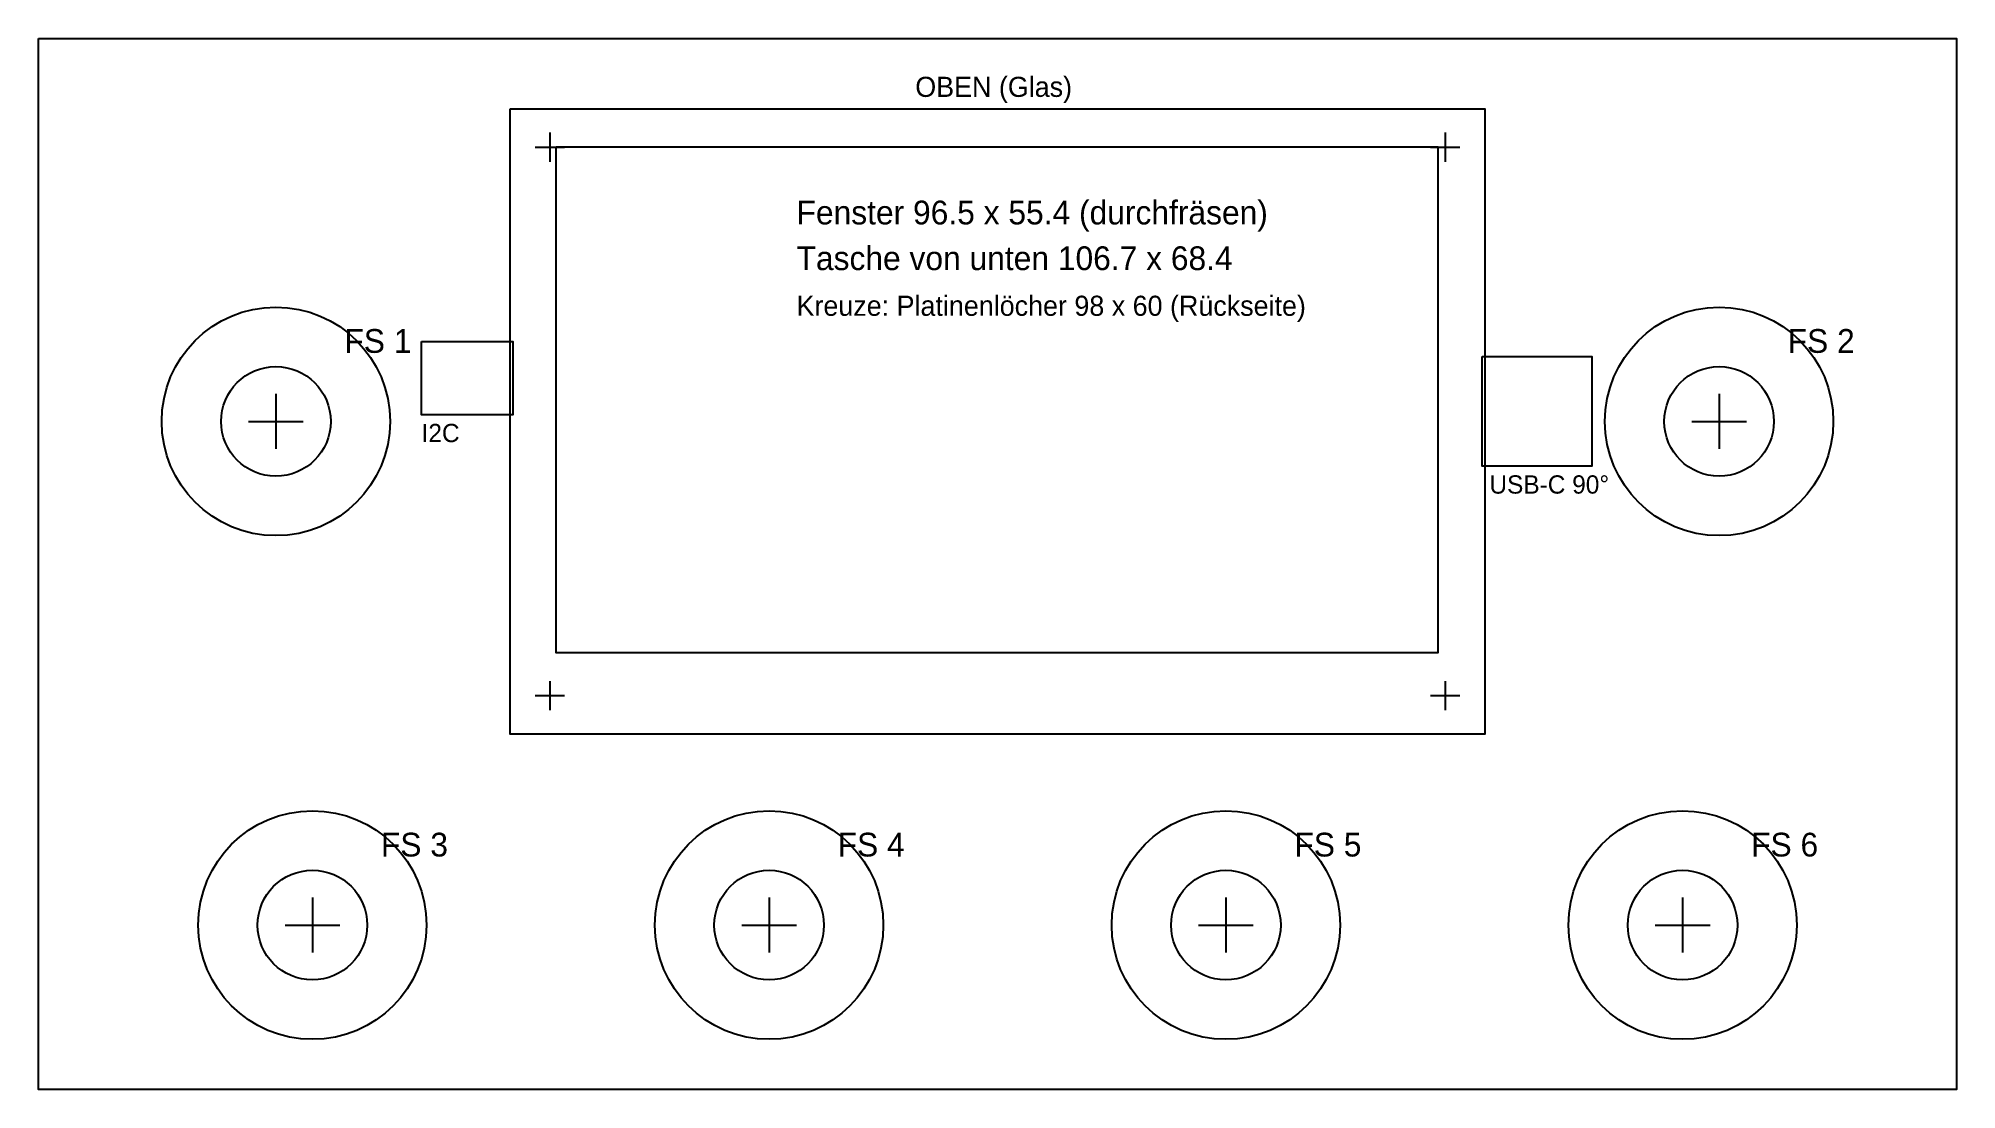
# Model space of a CAD drawing. Header units: millimetres. Extents: x 0 to 210, y 0 to 115.
import ezdxf

# ---------------------------------------------------------------- set-up
doc = ezdxf.new("R2010")
doc.units = ezdxf.units.MM

msp = doc.modelspace()

# ---------------------------------------------------------------- linework, layer by layer
at = {"layer": 'BOHRUNG'}
for p, q in [((26, 76.1), (26, 70.1)), ((184, 76.1), (184, 70.1)), ((23, 73.1), (29, 73.1)), ((181, 73.1), (187, 73.1)), ((30, 21), (30, 15)), ((80, 21), (80, 15)), ((130, 21), (130, 15)), ((180, 21), (180, 15)), ((27, 18), (33, 18)), ((77, 18), (83, 18)), ((127, 18), (133, 18)), ((177, 18), (183, 18))]:
    msp.add_line(p, q, dxfattribs=at)
for centre in [(26, 73.1), (184, 73.1), (30, 18), (80, 18), (130, 18), (180, 18)]:
    msp.add_circle(centre, 6, dxfattribs=at)
at = {"layer": 'DURCHFRAESEN'}
msp.add_lwpolyline([(56.68, 103.15), (153.22, 103.15), (153.22, 47.79), (56.68, 47.79)], close=True, dxfattribs=at)
at = {"layer": 'INFO'}
for p, q in [((54.4, 103.1), (57.6, 103.1)), ((56, 104.7), (56, 101.5)), ((152.4, 103.1), (155.6, 103.1)), ((154, 104.7), (154, 101.5)), ((56, 44.7), (56, 41.5)), ((154, 44.7), (154, 41.5)), ((54.4, 43.1), (57.6, 43.1)), ((152.4, 43.1), (155.6, 43.1))]:
    msp.add_line(p, q, dxfattribs=at)
for points in [[(41.95, 81.83), (51.95, 81.83), (51.95, 73.83), (41.95, 73.83)], [(158.05, 80.2), (170.05, 80.2), (170.05, 68.2), (158.05, 68.2)]]:
    msp.add_lwpolyline(points, close=True, dxfattribs=at)
for centre in [(26, 73.1), (184, 73.1), (30, 18), (80, 18), (130, 18), (180, 18)]:
    msp.add_circle(centre, 12.5, dxfattribs=at)
at = {"layer": 'KONTUR'}
msp.add_lwpolyline([(0, 115), (210, 115), (210, 0), (0, 0)], close=True, dxfattribs=at)
at = {"layer": 'TASCHE_UNTEN'}
msp.add_lwpolyline([(51.65, 107.3), (158.35, 107.3), (158.35, 38.9), (51.65, 38.9)], close=True, dxfattribs=at)

# ---------------------------------------------------------------- texts
at = {"layer": 'BOHRUNG'}
for s, p in [('FS 1', (33.5, 80.6)), ('FS 2', (191.5, 80.6)), ('FS 3', (37.5, 25.5)), ('FS 4', (87.5, 25.5)), ('FS 5', (137.5, 25.5)), ('FS 6', (187.5, 25.5))]:
    msp.add_text(s, height=2.6, dxfattribs=at).set_placement(p)
at = {"layer": 'DURCHFRAESEN'}
msp.add_text('Fenster 96.5 x 55.4 (durchfräsen)', height=2.6, dxfattribs=at).set_placement((83, 94.65))
at = {"layer": 'INFO'}
for s, height, p in [('OBEN (Glas)', 2.2, (96, 108.6)), ('Kreuze: Platinenlöcher 98 x 60 (Rückseite)', 2.2, (83, 84.65)), ('I2C', 2, (41.95, 70.83)), ('USB-C 90°', 2, (158.85, 65.2))]:
    msp.add_text(s, height=height, dxfattribs=at).set_placement(p)
at = {"layer": 'TASCHE_UNTEN'}
msp.add_text('Tasche von unten 106.7 x 68.4', height=2.6, dxfattribs=at).set_placement((83, 89.65))

doc.saveas('drawing.dxf')
